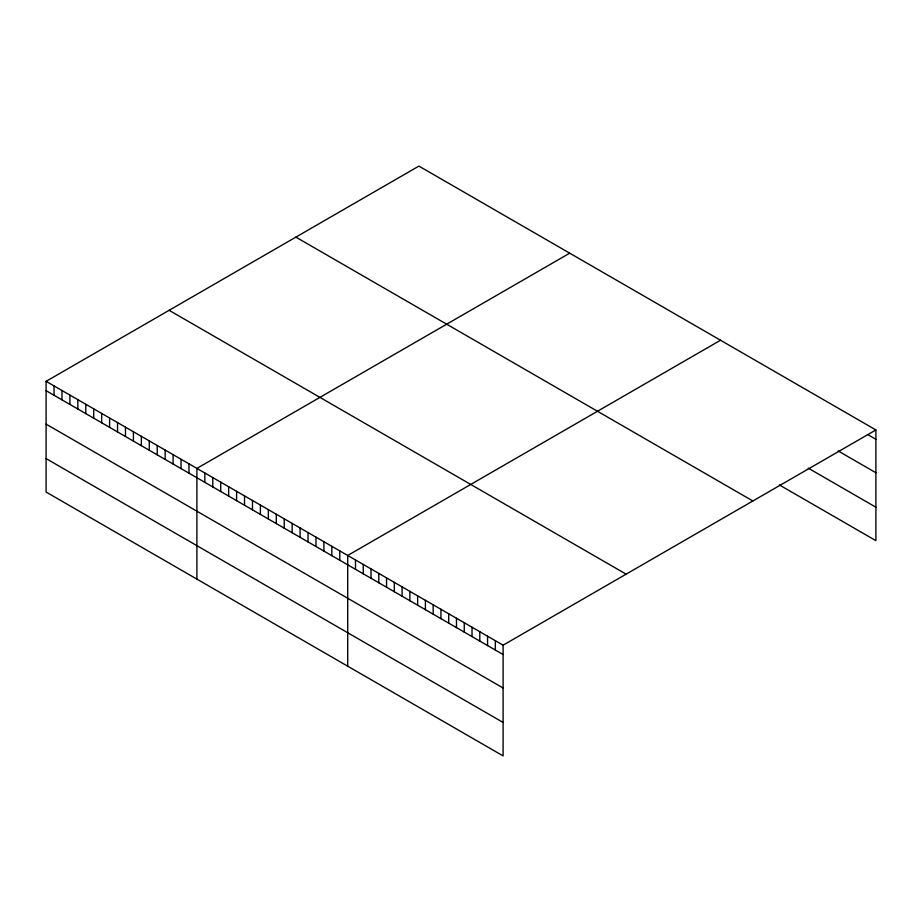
<?xml version="1.0" encoding="UTF-8"?>
<svg xmlns="http://www.w3.org/2000/svg" width="922" height="922" viewBox="0 0 922 922"><rect width="100%" height="100%" fill="white"/><g stroke="black" fill="none" stroke-linecap="round" stroke-linejoin="round"><path stroke-width="1.38" d="M46.1 381.339L503.101 645.181L503.101 755.902L46.1 492.048L46.1 381.339L418.899 166.098L875.9 429.952L875.9 540.661L779.344 484.914M569.715 253.17L196.905 468.411L196.905 579.12M720.52 340.241L347.721 555.47L347.721 666.191M503.101 645.181L875.9 429.952M868.132 434.804L875.9 439.298M838.167 450.962L875.9 472.744M808.202 468.122L875.9 507.215M295.881 237.127L752.871 500.98M169.129 310.311L626.119 574.152M46.1 390.686L503.101 654.528M46.1 424.132L503.101 687.985M46.1 458.603L503.101 722.445M495.333 640.698L495.333 650.045M487.565 636.215L487.565 645.561M479.797 631.731L479.797 641.067M472.018 627.237L472.018 636.583M464.25 622.753L464.25 632.1M456.482 618.27L456.482 627.617M448.714 613.787L448.714 623.134M440.947 609.304L440.947 618.65M433.179 604.809L433.179 614.156M425.411 600.326L425.411 609.673M417.643 595.843L417.643 605.189M409.875 591.359L409.875 600.706M402.107 586.876L402.107 596.223M394.328 582.381L394.328 591.728M386.56 577.898L386.56 587.245M378.792 573.415L378.792 582.762M371.024 568.932L371.024 578.278M363.256 564.448L363.256 573.795M355.489 559.965L355.489 569.3M339.78 550.895L339.78 560.242M331.839 546.308L331.839 555.655M323.91 541.721L323.91 551.068M315.969 537.146L315.969 546.492M308.029 532.559L308.029 541.906M300.099 527.983L300.099 537.33M292.159 523.396L292.159 532.743M284.218 518.809L284.218 528.156M276.289 514.234L276.289 523.581M268.348 509.647L268.348 518.994M260.407 505.072L260.407 514.407M252.467 500.485L252.467 509.831M244.537 495.898L244.537 505.244M236.597 491.322L236.597 500.669M228.656 486.735L228.656 496.082M220.727 482.148L220.727 491.495M212.786 477.573L212.786 486.92M204.845 472.986L204.845 482.333M188.975 463.824L188.975 473.17M181.035 459.237L181.035 468.583M173.094 454.661L173.094 464.008M165.165 450.074L165.165 459.421M157.224 445.487L157.224 454.834M149.283 440.912L149.283 450.259M141.343 436.325L141.343 445.672M133.413 431.75L133.413 441.096M125.473 427.163L125.473 436.509M117.532 422.576L117.532 431.922M109.603 418L109.603 427.347M101.662 413.413L101.662 422.76M93.721 408.826L93.721 418.173M85.792 404.251L85.792 413.598M77.851 399.664L77.851 409.011M69.911 395.089L69.911 404.435M61.97 390.502L61.97 399.848M54.041 385.915L54.041 395.261"/></g></svg>
